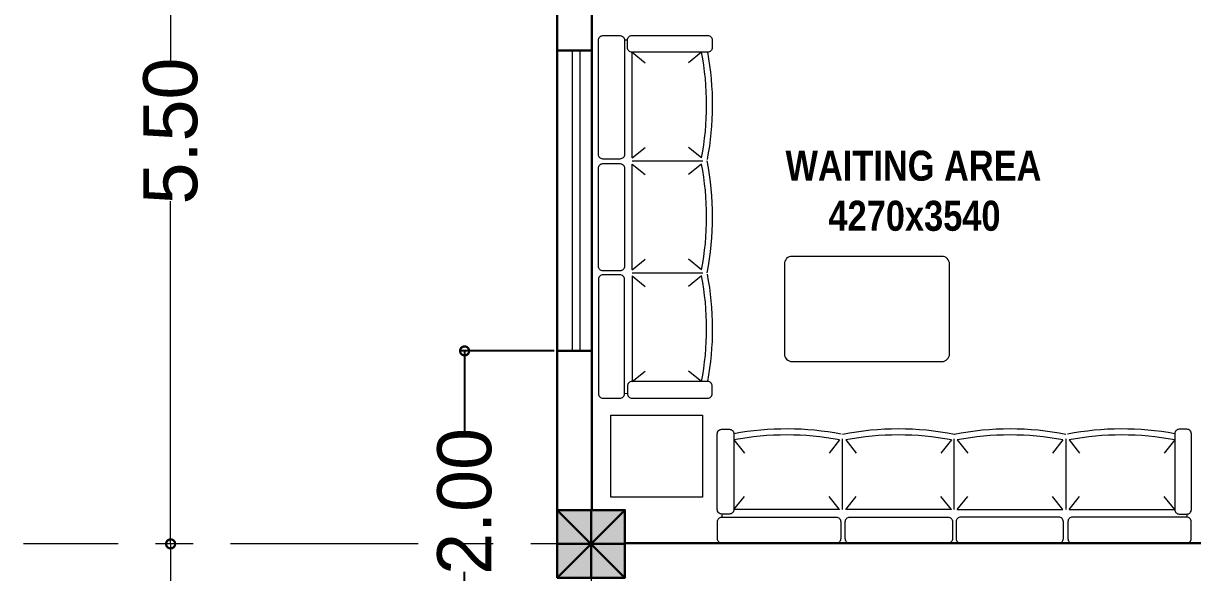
# Model space of a CAD drawing. Header units: metres. Extents: x 319894 to 3389272, y 120 to 6136017.
# Drawn here: x 321311.28 to 321319.07, y 3068023.45 to 3068027.11 of the extents above; entities that cross this region are included whole.
import ezdxf

# ---------------------------------------------------------------- set-up
doc = ezdxf.new("R2010")
doc.units = ezdxf.units.M
doc.header["$MEASUREMENT"] = 0
doc.linetypes.add('CENTER', pattern=[2, 1.25, -0.25, 0.25, -0.25])
doc.linetypes.add('HIDDEN', pattern=[0.375, 0.25, -0.125])
doc.layers.get('Defpoints').update_dxf_attribs({"color": 254})
for name, color, linetype, lineweight in [('centerline', 255, 'HIDDEN', 5), ('column', 50, 'Continuous', 30), ('Fixtures', 31, 'Continuous', 20), ('hatch', 252, 'Continuous', 15), ('wall', 4, 'Continuous', 30), ('window-door', 4, 'Continuous', 20)]:
    doc.layers.add(name, color=color, linetype=linetype, lineweight=lineweight)
doc.layers.add('S-DIM', color=7, linetype='Continuous')
doc.layers.add('TEXT', color=255, linetype='Continuous')
doc.styles.get("Standard").update_dxf_attribs({"font": 'arial.ttf'})
doc.styles.add('TEXTS', font='swissl.ttf')
doc.dimstyles.new('DIMTEXT', dxfattribs={"dimscale": 0.4, "dimtxt": 0.9, "dimasz": 0.3, "dimexe": 0.05, "dimexo": 0.05, "dimgap": 0.05, "dimtad": 0, "dimzin": 1, "dimdsep": 46, "dimtxsty": 'TEXTS', "dimblk": 'DOTSMALL', "dimcen": 0.1, "dimclrd": 256, "dimclre": 6, "dimclrt": 3, "dimadec": 0, "dimazin": 0, "dimtfac": 0.15, "dimtix": 1, "dimtofl": 0, "dimtmove": 1, "dimatfit": 3, "dimldrblk": 'OPEN', "dimfxl": 1, "dimtolj": 1, "dimtzin": 0, "dimarcsym": 0})

# ---------------------------------------------------------------- blocks, each defined once
blk = doc.blocks.new('column')
at = {"layer": 'hatch'}
h = blk.add_hatch(color=256, dxfattribs=at)
h.dxf.hatch_style = 1
h.paths.add_polyline_path([(0, 0), (0.45, 0), (0.45, 0.45), (0, 0.45)])
at = {"layer": 'column'}
for p, q in [((0, 0.45), (0.45, 0)), ((0, 0), (0.45, 0.45)), ((0.225, 0.45), (0.225, 0)), ((0, 0.225), (0.45, 0.225))]:
    blk.add_line(p, q, dxfattribs=at)
blk.add_lwpolyline([(0, 0), (0.45, 0), (0.45, 0.45), (0, 0.45)], close=True, dxfattribs=at)
blk = doc.blocks.new('_DotSmall')
at = {"color": 0, "linetype": 'ByBlock', "const_width": 0.5}
blk.add_lwpolyline([(-0.0625, 0, 1), (0.0625, 0, 1)], format="xyb", close=True, dxfattribs=at)
blk = doc.blocks.new('*D884')
at = {"layer": 'Defpoints', "color": 0, "transparency": 16777216}
for p in [(322136.7272, 3068081.5944), (322135.5823, 3068076.0944), (322135.5823, 3068076.0944)]:
    blk.add_point(p, dxfattribs=at)
at = {"layer": 'S-DIM', "color": 6, "lineweight": -2, "transparency": 16777216}
for p, q in [((322136.7072, 3068081.5944), (322135.5623, 3068081.5944)), ((322135.6023, 3068076.0944), (322135.6023, 3068076.0944))]:
    blk.add_line(p, q, dxfattribs=at)
at = {"layer": 'S-DIM', "lineweight": -2, "transparency": 16777216}
for p, q in [((322135.5823, 3068081.5944), (322135.5823, 3068079.312)), ((322135.5823, 3068076.0944), (322135.5823, 3068078.3768))]:
    blk.add_line(p, q, dxfattribs=at)
at = {"layer": 'S-DIM', "lineweight": -2, "transparency": 16777216, "xscale": 0.12, "yscale": 0.12, "zscale": 0.12}
for p, rotation in [((322135.5823, 3068081.5944), 90), ((322135.5823, 3068076.0944), 270)]:
    blk.add_blockref('_DotSmall', p, dxfattribs=dict(at, rotation=rotation))
at = {"layer": 'S-DIM', "color": 3, "transparency": 16777216, "insert": (322135.5823, 3068078.8444), "char_height": 0.36, "attachment_point": 5, "rotation": 90, "style": 'TEXTS'}
blk.add_mtext('\\A1;5.50', dxfattribs=at)
blk = doc.blocks.new('_Open')
at = {"color": 0, "linetype": 'ByBlock', "lineweight": -2}
for p, q in [((-1, 0.167), (0, 0)), ((-1, -0.167), (0, 0)), ((0, 0), (-1, 0))]:
    blk.add_line(p, q, dxfattribs=at)
blk = doc.blocks.new('*D885')
at = {"layer": 'Defpoints', "color": 0, "transparency": 16777216}
for p in [(322135.5823, 3068076.0944), (322135.5823, 3068072.0944), (322135.5823, 3068072.0944)]:
    blk.add_point(p, dxfattribs=at)
at = {"layer": 'S-DIM', "lineweight": -2, "transparency": 16777216}
for p, q in [((322135.5823, 3068076.0944), (322135.5823, 3068074.5623)), ((322135.5823, 3068072.0944), (322135.5823, 3068073.6266))]:
    blk.add_line(p, q, dxfattribs=at)
at = {"layer": 'S-DIM', "color": 6, "lineweight": -2, "transparency": 16777216}
for p, q in [((322135.6023, 3068076.0944), (322135.6023, 3068076.0944)), ((322135.6023, 3068072.0944), (322135.6023, 3068072.0944))]:
    blk.add_line(p, q, dxfattribs=at)
at = {"layer": 'S-DIM', "lineweight": -2, "transparency": 16777216, "xscale": 0.12, "yscale": 0.12, "zscale": 0.12}
for p, rotation in [((322135.5823, 3068076.0944), 90), ((322135.5823, 3068072.0944), 270)]:
    blk.add_blockref('_DotSmall', p, dxfattribs=dict(at, rotation=rotation))
at = {"layer": 'S-DIM', "color": 3, "transparency": 16777216, "insert": (322135.5823, 3068074.0944), "char_height": 0.36, "attachment_point": 5, "rotation": 90, "style": 'TEXTS'}
blk.add_mtext('\\A1;4.00', dxfattribs=at)
blk = doc.blocks.new('SALOND')
for p, q in [((-1175.5, -193.7), (-1174.9, -172.9)), ((-390.7, -223.7), (-1094.6, -223.7)), ((-1094.6, -223.7), (-1024.7, -310.6)), ((-390.7, -223.7), (-460.6, -310.6)), ((-349.6, -223.7), (354.3, -223.7)), ((-349.6, -223.7), (-279.7, -310.6)), ((-349.6, -223.7), (-279.7, -310.6)), ((354.3, -223.7), (284.4, -310.6)), ((395.3, -223.7), (1099.3, -223.7)), ((395.3, -223.7), (465.3, -310.6)), ((1099.3, -223.7), (1029.4, -310.6)), ((1180.2, -193.7), (1179.6, -172.9)), ((-1094.6, -687), (-1024.7, -600.1)), ((-390.7, -687), (-460.6, -600.1)), ((-349.6, -687), (-279.7, -600.1)), ((354.3, -687), (284.4, -600.1)), ((395.3, -687), (465.3, -600.1)), ((1099.3, -687), (1029.4, -600.1))]:
    blk.add_line(p, q)
for points in [[(-383.1, -142.9), (-383.1, -30, 0.414214), (-413.1, 0), (-1174.9, 0, 0.414214), (-1204.9, -30), (-1204.9, -142.9, 0.414214), (-1174.9, -172.9), (-413.1, -172.9, 0.414214)], [(-357.2, -142.9), (-357.2, -30, -0.414214), (-327.2, 0), (327.2, 0, -0.414214), (357.2, -30), (357.2, -142.9, -0.414214), (327.2, -172.9), (-327.2, -172.9, -0.414214)], [(387.8, -142.9), (387.8, -30, -0.414214), (417.8, 0), (1179.6, 0, -0.414214), (1209.6, -30), (1209.6, -142.9, -0.414214), (1179.6, -172.9), (417.8, -172.9, -0.414214)], [(-1205.5, -223.7), (-1205.5, -728.1, 0.414214), (-1175.5, -758.1), (-1124.6, -758.1, 0.414214), (-1094.6, -728.1), (-1094.6, -223.7, 0.414214), (-1124.6, -193.7), (-1175.5, -193.7, 0.414214)], [(1210.2, -223.7), (1210.2, -728.1, -0.414214), (1180.2, -758.1), (1129.3, -758.1, -0.414214), (1099.3, -728.1), (1099.3, -223.7, -0.414214), (1129.3, -193.7), (1180.2, -193.7, -0.414214)]]:
    blk.add_lwpolyline(points, format="xyb", close=True)
for points in [[(-369.3, -224.5), (-369.3, -695.1)], [(375.6, -224.5), (375.6, -695.1)]]:
    blk.add_lwpolyline(points)
for centre, radius, start, end in [((-742.6, 1140.3), 1861, 259.09745, 280.90255), ((2.3, 1140.3), 1861, 259.09745, 280.90255), ((747.3, 1140.3), 1861, 259.09745, 280.90255), ((-742.6, 1160.3), 1921, 259.44195, 280.90255), ((2.3, 1160.3), 1921, 258.81919, 281.18081), ((747.3, 1160.3), 1921, 259.09745, 280.55805)]:
    blk.add_arc(centre, radius, start, end)
blk = doc.blocks.new('4sofa')
at = {"layer": 'Fixtures'}
for p, q in [((321963.8326, 3068129.3242), (321963.9025, 3068129.2373)), ((321964.5365, 3068129.3242), (321964.4666, 3068129.2373)), ((321964.5775, 3068129.3242), (321964.6475, 3068129.2373)), ((321965.2815, 3068129.3242), (321965.2116, 3068129.2373)), ((321965.3209, 3068129.3242), (321965.3908, 3068129.2373)), ((321966.0248, 3068129.3242), (321965.9549, 3068129.2373)), ((321966.0658, 3068129.3242), (321966.1358, 3068129.2373)), ((321966.7698, 3068129.3242), (321966.6999, 3068129.2373)), ((321963.8326, 3068128.8609), (321963.9025, 3068128.9478)), ((321964.5365, 3068128.8609), (321964.4666, 3068128.9478)), ((321964.5775, 3068128.8609), (321964.6475, 3068128.9478)), ((321965.2815, 3068128.8609), (321965.2116, 3068128.9478)), ((321965.2815, 3068128.8609), (321965.2116, 3068128.9478)), ((321965.3209, 3068128.8609), (321965.3908, 3068128.9478)), ((321965.3209, 3068128.8609), (321965.3908, 3068128.9478)), ((321966.0248, 3068128.8609), (321965.9549, 3068128.9478)), ((321966.0658, 3068128.8609), (321966.1358, 3068128.9478)), ((321966.7698, 3068128.8609), (321966.6999, 3068128.9478)), ((321963.7517, 3068128.8309), (321963.7523, 3068128.8101)), ((321964.5365, 3068128.8609), (321963.8326, 3068128.8609)), ((321965.2815, 3068128.8609), (321964.5775, 3068128.8609)), ((321965.3209, 3068128.8609), (321966.0248, 3068128.8609)), ((321966.0658, 3068128.8609), (321966.7698, 3068128.8609)), ((321966.8507, 3068128.8309), (321966.8501, 3068128.8101))]:
    blk.add_line(p, q, dxfattribs=at)
for points in [[(321963.7217, 3068128.8609), (321963.7217, 3068129.3653, -0.414214), (321963.7517, 3068129.3953), (321963.8026, 3068129.3953, -0.414214), (321963.8326, 3068129.3653), (321963.8326, 3068128.8609, -0.414214), (321963.8026, 3068128.8309), (321963.7517, 3068128.8309, -0.414214)], [(321966.8807, 3068128.8609), (321966.8807, 3068129.3653, 0.414214), (321966.8507, 3068129.3953), (321966.7998, 3068129.3953, 0.414214), (321966.7698, 3068129.3653), (321966.7698, 3068128.8609, 0.414214), (321966.7998, 3068128.8309), (321966.8507, 3068128.8309, 0.414214)], [(321964.5441, 3068128.7801), (321964.5441, 3068128.6672, -0.414214), (321964.5141, 3068128.6372), (321963.7523, 3068128.6372, -0.414214), (321963.7223, 3068128.6672), (321963.7223, 3068128.7801, -0.414214), (321963.7523, 3068128.8101), (321964.5141, 3068128.8101, -0.414214)], [(321965.289, 3068128.7801), (321965.289, 3068128.6672, -0.414214), (321965.259, 3068128.6372), (321964.6047, 3068128.6372, -0.414214), (321964.5747, 3068128.6672), (321964.5747, 3068128.7801, -0.414214), (321964.6047, 3068128.8101), (321965.259, 3068128.8101, -0.414214)], [(321965.3133, 3068128.7801), (321965.3133, 3068128.6672, 0.414214), (321965.3433, 3068128.6372), (321965.9977, 3068128.6372, 0.414214), (321966.0277, 3068128.6672), (321966.0277, 3068128.7801, 0.414214), (321965.9977, 3068128.8101), (321965.3433, 3068128.8101, 0.414214)], [(321966.0583, 3068128.7801), (321966.0583, 3068128.6672, 0.414214), (321966.0883, 3068128.6372), (321966.8501, 3068128.6372, 0.414214), (321966.8801, 3068128.6672), (321966.8801, 3068128.7801, 0.414214), (321966.8501, 3068128.8101), (321966.0883, 3068128.8101, 0.414214)]]:
    blk.add_lwpolyline(points, format="xyb", close=True, dxfattribs=at)
for points in [[(321964.5562, 3068128.8617), (321964.5562, 3068129.3323)], [(321965.3012, 3068128.8617), (321965.3012, 3068129.3323)], [(321966.0462, 3068128.8617), (321966.0462, 3068129.3323)]]:
    blk.add_lwpolyline(points, dxfattribs=at)
for centre, radius, start, end in [((321964.1846, 3068127.4768), 1.921, 79.09744, 100.55805), ((321964.9295, 3068127.4768), 1.921, 78.81919, 101.18081), ((321965.6729, 3068127.4768), 1.921, 78.81919, 101.18081), ((321966.4178, 3068127.4768), 1.921, 79.44195, 100.90256), ((321964.1846, 3068127.4968), 1.861, 79.09744, 100.90256), ((321964.9295, 3068127.4968), 1.861, 79.09744, 100.90256), ((321965.6729, 3068127.4968), 1.861, 79.09744, 100.90256), ((321966.4178, 3068127.4968), 1.861, 79.09744, 100.90256)]:
    blk.add_arc(centre, radius, start, end, dxfattribs=at)
blk = doc.blocks.new('*D979')
at = {"layer": 'Defpoints', "color": 0, "transparency": 16777216}
for p in [(321314.8353, 3068024.9256), (321314.2175, 3068022.9213), (321314.8353, 3068022.9213)]:
    blk.add_point(p, dxfattribs=at)
at = {"layer": 'S-DIM', "color": 6, "lineweight": -2, "transparency": 16777216}
for p, q in [((321314.8153, 3068024.9256), (321314.1975, 3068024.9256)), ((321314.8153, 3068022.9213), (321314.1975, 3068022.9213))]:
    blk.add_line(p, q, dxfattribs=at)
at = {"layer": 'S-DIM', "lineweight": -2, "transparency": 16777216}
for p, q in [((321314.2175, 3068024.9256), (321314.2175, 3068024.3923)), ((321314.2175, 3068022.9213), (321314.2175, 3068023.4546))]:
    blk.add_line(p, q, dxfattribs=at)
at = {"layer": 'S-DIM', "lineweight": -2, "transparency": 16777216, "xscale": 0.12, "yscale": 0.12, "zscale": 0.12}
for p, rotation in [((321314.2175, 3068024.9256), 90), ((321314.2175, 3068022.9213), 270)]:
    blk.add_blockref('_DotSmall', p, dxfattribs=dict(at, rotation=rotation))
at = {"layer": 'S-DIM', "color": 3, "transparency": 16777216, "insert": (321314.2175, 3068023.9234), "char_height": 0.36, "attachment_point": 5, "rotation": 90, "style": 'TEXTS'}
blk.add_mtext('\\A1;2.00', dxfattribs=at)
blk = doc.blocks.new('BGRID')
at = {"layer": 'centerline', "linetype": 'CENTER'}
for p, q in [((322138.3843, 3068091.5451), (322138.3843, 3068053.8854)), ((322157.2322, 3068076.0944), (322134.6013, 3068076.0944))]:
    blk.add_line(p, q, dxfattribs=at)
at = {"layer": 'wall'}
blk.add_blockref('column', (322138.1593, 3068075.8694), dxfattribs=at)
at = {"layer": 'S-DIM'}
for base, p1, p2, picture, middle in [((322135.5823, 3068076.0944), (322136.7272, 3068081.5944), (322135.5823, 3068076.0944), '*D884', (322135.5823, 3068078.8444)), ((322135.5823, 3068072.0944), (322135.5823, 3068076.0944), (322135.5823, 3068072.0944), '*D885', (322135.5823, 3068074.0944))]:
    dim = blk.add_linear_dim(base=base, p1=p1, p2=p2, angle=90, dimstyle='DIMTEXT', dxfattribs=at)
    dim.commit()
    dim.dimension.update_dxf_attribs({"geometry": picture, "text_midpoint": middle})

msp = doc.modelspace()

# ---------------------------------------------------------------- linework, layer by layer
at = {"layer": 'Fixtures'}
msp.add_lwpolyline([(321317.4486, 3068024.9051), (321317.4486, 3068025.5051, 0.414214), (321317.3986, 3068025.5551), (321316.3986, 3068025.5551, 0.414214), (321316.3486, 3068025.5051), (321316.3486, 3068024.9051, 0.414214), (321316.3986, 3068024.8551), (321317.3986, 3068024.8551, 0.414214)], format="xyb", close=True, dxfattribs=at)
msp.add_lwpolyline([(321315.192, 3068024.4973), (321315.8027, 3068024.4973), (321315.8027, 3068023.9515), (321315.192, 3068023.9515)], close=True, dxfattribs=at)
at = {"layer": 'wall'}
for p, q in [((321314.8353, 3068023.8653), (321314.8353, 3068034.9153)), ((321315.0653, 3068023.8653), (321315.0653, 3068032.0031)), ((321314.8353, 3068026.9256), (321315.0653, 3068026.9256)), ((321314.8353, 3068024.9256), (321315.0653, 3068024.9256)), ((321315.2853, 3068023.6453), (321323.3003, 3068023.6453))]:
    msp.add_line(p, q, dxfattribs=at)
at = {"layer": 'window-door'}
for p, q in [((321314.9353, 3068026.9256), (321314.9353, 3068024.9256)), ((321314.9853, 3068026.9256), (321314.9853, 3068024.9256))]:
    msp.add_line(p, q, dxfattribs=at)

# ---------------------------------------------------------------- block references
at = {"layer": 'centerline'}
msp.add_blockref('BGRID', (-823.3239, -52.4541), dxfattribs=at)
at = {"layer": 'Fixtures', "xscale": 0.0009999999999999996, "yscale": 0.0009999999999999996, "zscale": 0.0009999999999999996, "rotation": 89.99999999999999}
msp.add_blockref('SALOND', (321315.1096, 3068025.816), dxfattribs=at)
at = {"layer": 'wall'}
msp.add_blockref('4sofa', (-647.8204, -104.9919), dxfattribs=at)

# ---------------------------------------------------------------- texts
at = {"layer": 'TEXT', "linetype": 'Continuous', "insert": (321314.7852, 3068026.2593), "char_height": 0.2, "width": 4.845257, "attachment_point": 1, "rotation": 360}
msp.add_mtext('\\pi1.57072,t4.97072;{\\fArial Narrow|b1|i0|c0|p34;WAITING AREA\\P\\pi1.85694,t5.25694;4270x3540}', dxfattribs=at)

# ---------------------------------------------------------------- dimensions: what is measured, and where the dimension line sits
at = {"layer": 'S-DIM'}
dim = msp.add_aligned_dim(p1=(321314.8353, 3068024.9256), p2=(321314.8353, 3068022.9213), distance=-0.6179, dimstyle='DIMTEXT', dxfattribs=at)
dim.commit()
dim.dimension.update_dxf_attribs({"geometry": '*D979', "text_midpoint": (321314.2175, 3068023.9234)})

doc.saveas('drawing.dxf')
